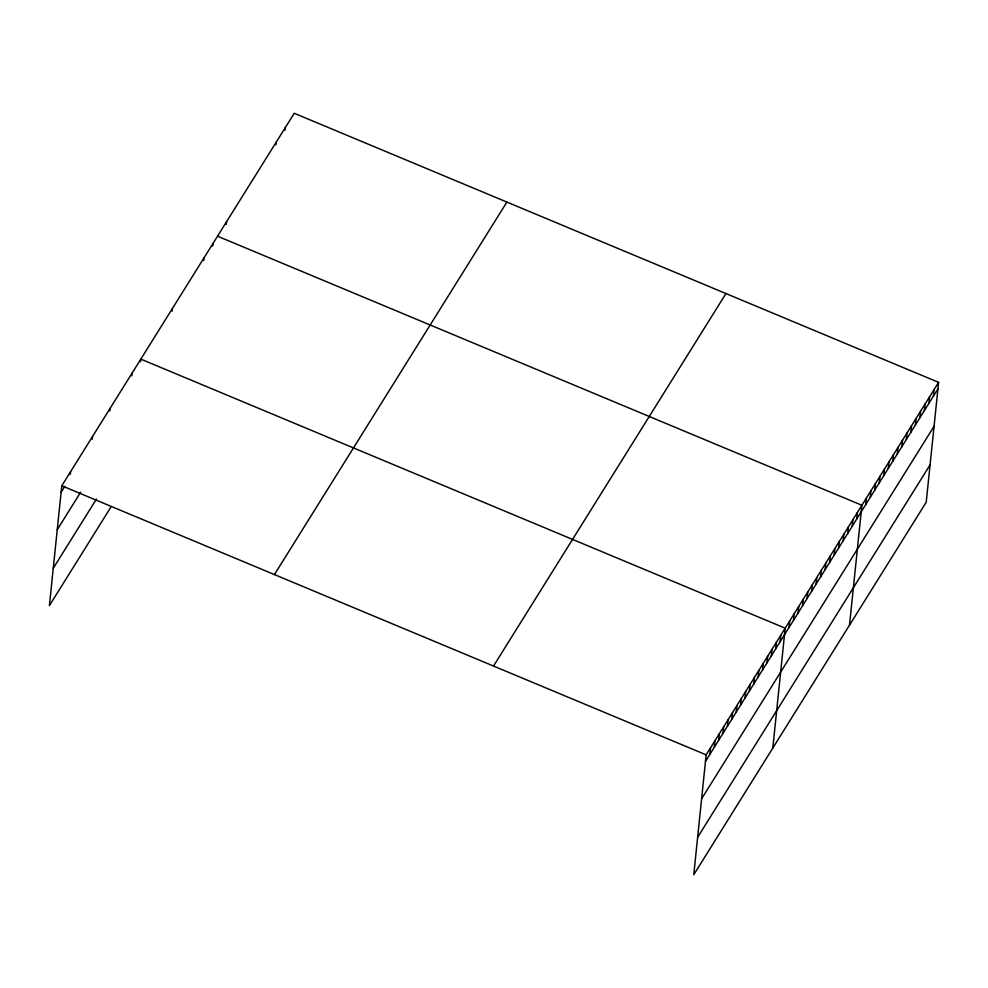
<?xml version="1.0" encoding="UTF-8"?>
<svg xmlns="http://www.w3.org/2000/svg" width="988" height="988" viewBox="0 0 988 988"><rect width="100%" height="100%" fill="white"/><g stroke="black" fill="none" stroke-linecap="round" stroke-linejoin="round"><path stroke-width="1.48" d="M938.6 382.356L706.148 754.844L693.761 874.726L926.213 502.225L938.6 382.356L294.239 113.274L61.787 485.775L49.4 605.644L110.866 507.14M70.296 474.314L70.568 471.696M92.255 439.129L92.526 436.523M109.816 410.983L110.088 408.377M131.775 375.811L132.034 373.192M140.555 361.731L140.815 359.126L785.188 628.195L772.801 748.077M172.134 311.121L172.406 308.503M203.726 260.499L203.985 257.893M212.741 246.037L213.013 243.431M226.277 224.35L226.548 221.732M275.911 144.804L276.183 142.198M284.939 130.342L285.211 127.736M709.866 754.338L710.545 747.817M714.262 747.311L714.929 740.778M718.647 740.271L719.326 733.738M723.043 733.232L723.722 726.699M727.427 726.192L728.107 719.672M731.824 719.165L732.503 712.632M736.208 712.126L736.887 705.593M740.605 705.086L741.284 698.565M744.989 698.059L745.668 691.526M749.386 691.02L750.065 684.486M753.77 683.98L754.449 677.447M758.167 676.941L758.846 670.42M762.563 669.913L763.23 663.38M766.947 662.874L767.627 656.341M771.344 655.834L772.011 649.301M775.728 648.807L776.407 642.274M780.125 641.768L780.792 635.235M789.017 627.504L789.696 620.97M793.537 620.266L794.204 613.733M798.045 613.042L798.724 606.509M802.565 605.805L803.232 599.271M807.073 598.58L807.752 592.047M811.58 591.343L812.26 584.81M816.1 584.118L816.767 577.585M820.608 576.881L821.287 570.348M825.116 569.656L825.795 563.123M829.636 562.419L830.303 555.886M834.144 555.194L834.823 548.661M838.651 547.957L839.331 541.424M843.172 540.732L843.838 534.199M847.679 533.495L848.359 526.962M852.199 526.271L852.866 519.737M856.707 519.033L857.386 512.5M849.507 625.157L861.894 505.276L217.533 236.194M865.735 504.572L866.402 498.038M870.243 497.347L870.922 490.814M874.75 490.11L875.43 483.577M879.271 482.885L879.938 476.352M883.778 475.648L884.458 469.115M888.286 468.423L888.965 461.89M892.806 461.186L893.473 454.653M897.314 453.961L897.993 447.428M901.822 446.724L902.501 440.203M906.342 439.499L907.009 432.966M910.85 432.262L911.529 425.742M915.37 425.038L916.037 418.504M919.877 417.801L920.557 411.28M924.385 410.576L925.064 404.043M928.905 403.339L929.572 396.818M933.413 396.114L934.092 389.581M61.108 492.296L64.776 486.442M57.242 529.704L80.67 492.185M53.266 568.248L96.441 499.051M274.429 574.571L506.881 202.071M493.518 666.048L725.958 293.56M705.481 761.378L937.921 388.877M701.616 798.786L934.055 426.285M697.627 837.318L930.079 464.829M61.787 485.775L706.148 754.844"/></g></svg>
